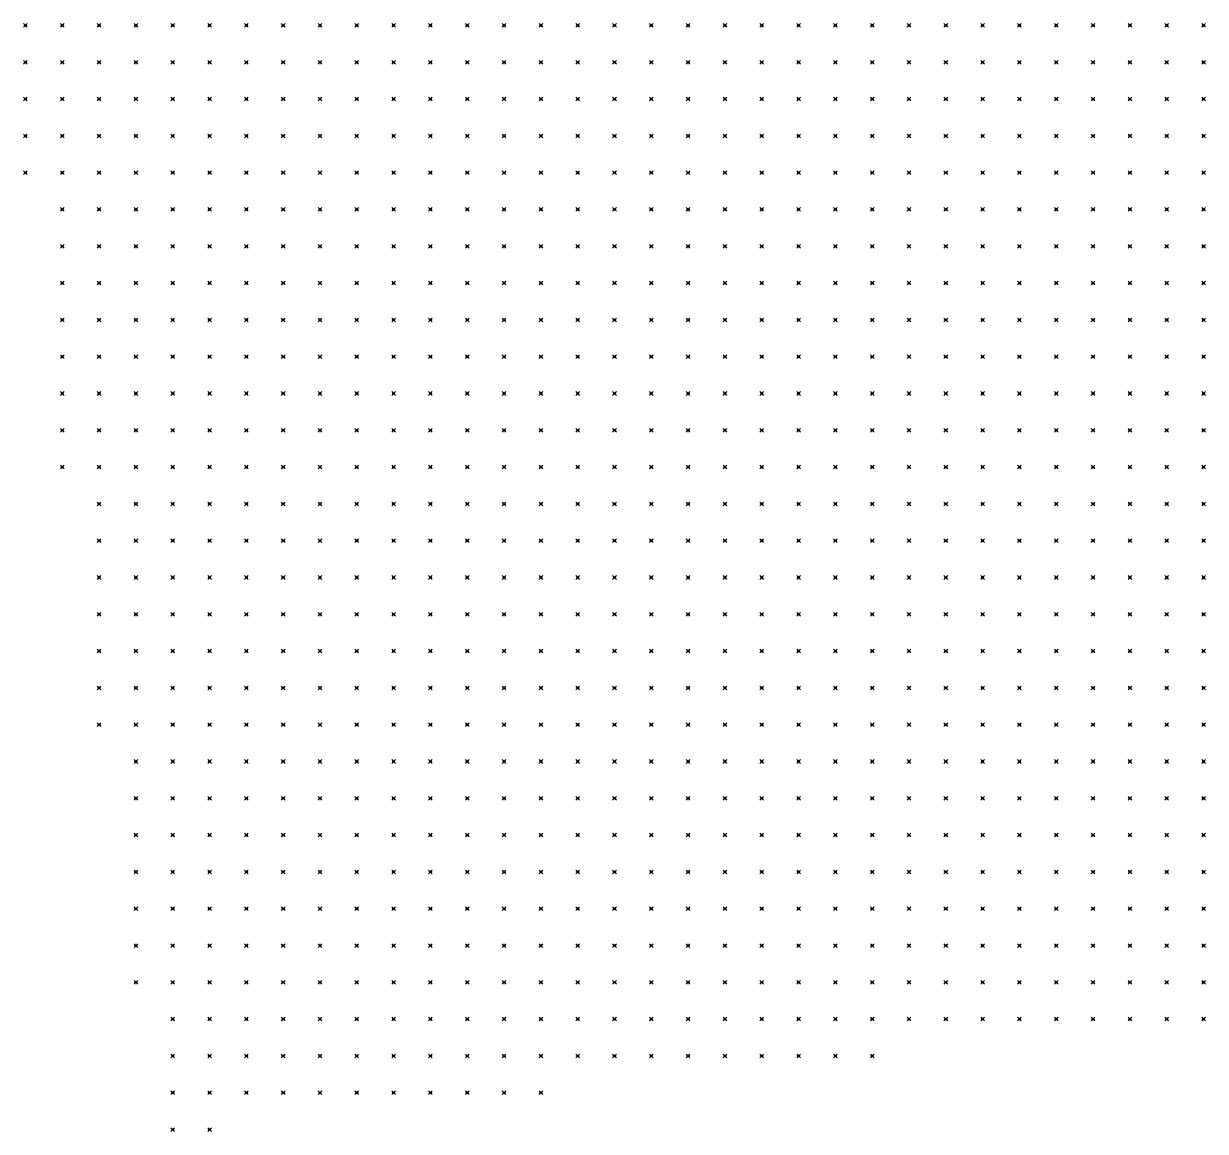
# Model space of a CAD drawing. Header units: metres. Extents: x 441556 to 446409, y 432338 to 461058.
# Drawn here: x 443835.1 to 443931.3, y 445376.2 to 445466.5 of the extents above; entities that cross this region are included whole.
import ezdxf

# ---------------------------------------------------------------- set-up
doc = ezdxf.new("R2010")
doc.units = ezdxf.units.M
doc.header["$MEASUREMENT"] = 0
doc.header["$PDMODE"] = 35
doc.header["$PDSIZE"] = 0.15
doc.layers.add('DTM-NOK-RevN_POINTS', color=91, linetype='Continuous')

msp = doc.modelspace()

# ---------------------------------------------------------------- linework, layer by layer
at = {"layer": 'DTM-NOK-RevN_POINTS'}
for p in [(443835.215, 445466.344, 511.619), (443838.214, 445466.344, 510.171), (443841.213, 445466.344, 508.74), (443844.213, 445466.344, 507.281), (443847.212, 445466.344, 505.891), (443850.212, 445466.344, 504.402), (443853.211, 445466.344, 502.842), (443856.21, 445466.344, 501.371), (443859.21, 445466.344, 500.298), (443862.209, 445466.344, 499.315), (443865.208, 445466.344, 498.185), (443868.208, 445466.344, 496.953), (443871.207, 445466.344, 495.791), (443874.206, 445466.344, 494.587), (443877.206, 445466.344, 493.336), (443880.205, 445466.344, 492.188), (443883.205, 445466.344, 491.069), (443886.204, 445466.344, 489.824), (443889.203, 445466.344, 488.11), (443892.203, 445466.344, 486.168), (443895.202, 445466.344, 484.276), (443898.201, 445466.344, 482.234), (443901.201, 445466.344, 480.364), (443904.2, 445466.344, 478.578), (443907.199, 445466.344, 476.851), (443910.199, 445466.344, 474.805), (443913.198, 445466.344, 473.316), (443916.197, 445466.344, 471.993), (443919.197, 445466.344, 470.945), (443922.196, 445466.344, 470.076), (443925.196, 445466.344, 468.987), (443928.195, 445466.344, 467.807), (443931.194, 445466.344, 466.21), (443835.215, 445463.344, 511.705), (443838.214, 445463.344, 510.135), (443841.213, 445463.344, 508.842), (443844.213, 445463.344, 507.491), (443847.212, 445463.344, 506.049), (443850.212, 445463.344, 504.472), (443853.211, 445463.344, 502.855), (443856.21, 445463.344, 501.481), (443859.21, 445463.344, 500.32), (443862.209, 445463.344, 499.384), (443865.208, 445463.344, 498.422), (443868.208, 445463.344, 497.242), (443871.207, 445463.344, 496.055), (443874.206, 445463.344, 494.953), (443877.206, 445463.344, 493.953), (443880.205, 445463.344, 492.447), (443883.205, 445463.344, 491.256), (443886.204, 445463.344, 490.156), (443889.203, 445463.344, 488.583), (443892.203, 445463.344, 486.488), (443895.202, 445463.344, 484.785), (443898.201, 445463.344, 482.771), (443901.201, 445463.344, 480.868), (443904.2, 445463.344, 479.052), (443907.199, 445463.344, 477.366), (443910.199, 445463.344, 475.617), (443913.198, 445463.344, 473.857), (443916.197, 445463.344, 472.376), (443919.197, 445463.344, 471.208), (443922.196, 445463.344, 470.064), (443925.196, 445463.344, 469.009), (443928.195, 445463.344, 467.877), (443931.194, 445463.344, 466.485), (443835.215, 445460.345, 511.753), (443838.214, 445460.345, 510.33), (443841.213, 445460.345, 508.906), (443844.213, 445460.345, 507.61), (443847.212, 445460.345, 506.015), (443850.212, 445460.345, 504.506), (443853.211, 445460.345, 502.872), (443856.21, 445460.345, 501.588), (443859.21, 445460.345, 500.418), (443862.209, 445460.345, 499.473), (443865.208, 445460.345, 498.423), (443868.208, 445460.345, 497.396), (443871.207, 445460.345, 496.312), (443874.206, 445460.345, 495.181), (443877.206, 445460.345, 494.336), (443880.205, 445460.345, 492.769), (443883.205, 445460.345, 491.443), (443886.204, 445460.345, 490.016), (443889.203, 445460.345, 488.68), (443892.203, 445460.345, 486.853), (443895.202, 445460.345, 484.938), (443898.201, 445460.345, 483.147), (443901.201, 445460.345, 481.435), (443904.2, 445460.345, 479.4), (443907.199, 445460.345, 477.987), (443910.199, 445460.345, 476.138), (443913.198, 445460.345, 474.435), (443916.197, 445460.345, 472.841), (443919.197, 445460.345, 471.531), (443922.196, 445460.345, 470.359), (443925.196, 445460.345, 469.119), (443928.195, 445460.345, 468.083), (443931.194, 445460.345, 466.769), (443835.215, 445457.346, 511.614), (443838.214, 445457.346, 510.173), (443841.213, 445457.346, 508.917), (443844.213, 445457.346, 507.423), (443847.212, 445457.346, 505.957), (443850.212, 445457.346, 504.577), (443853.211, 445457.346, 502.956), (443856.21, 445457.346, 501.741), (443859.21, 445457.346, 500.528), (443862.209, 445457.346, 499.542), (443865.208, 445457.346, 498.658), (443868.208, 445457.346, 497.542), (443871.207, 445457.346, 496.652), (443874.206, 445457.346, 495.5), (443877.206, 445457.346, 494.489), (443880.205, 445457.346, 493.002), (443883.205, 445457.346, 491.647), (443886.204, 445457.346, 490.327), (443889.203, 445457.346, 488.621), (443892.203, 445457.346, 486.907), (443895.202, 445457.346, 485.338), (443898.201, 445457.346, 483.655), (443901.201, 445457.346, 481.813), (443904.2, 445457.346, 479.81), (443907.199, 445457.346, 478.279), (443910.199, 445457.346, 476.628), (443913.198, 445457.346, 474.916), (443916.197, 445457.346, 473.236), (443919.197, 445457.346, 471.899), (443922.196, 445457.346, 470.752), (443925.196, 445457.346, 469.605), (443928.195, 445457.346, 468.301), (443931.194, 445457.346, 467.063), (443835.215, 445454.346, 511.324), (443838.214, 445454.346, 509.957), (443841.213, 445454.346, 508.642), (443844.213, 445454.346, 507.256), (443847.212, 445454.346, 505.939), (443850.212, 445454.346, 504.596), (443853.211, 445454.346, 503.111), (443856.21, 445454.346, 501.694), (443859.21, 445454.346, 500.701), (443862.209, 445454.346, 499.785), (443865.208, 445454.346, 498.845), (443868.208, 445454.346, 497.792), (443871.207, 445454.346, 496.841), (443874.206, 445454.346, 495.793), (443877.206, 445454.346, 494.663), (443880.205, 445454.346, 493.344), (443883.205, 445454.346, 491.827), (443886.204, 445454.346, 490.385), (443889.203, 445454.346, 488.738), (443892.203, 445454.346, 487.046), (443895.202, 445454.346, 485.383), (443898.201, 445454.346, 483.932), (443901.201, 445454.346, 482.26), (443904.2, 445454.346, 480.342), (443907.199, 445454.346, 478.703), (443910.199, 445454.346, 476.9), (443913.198, 445454.346, 475.346), (443916.197, 445454.346, 473.829), (443919.197, 445454.346, 472.318), (443922.196, 445454.346, 471.131), (443925.196, 445454.346, 469.974), (443928.195, 445454.346, 468.664), (443931.194, 445454.346, 467.442), (443838.214, 445451.347, 509.537), (443841.213, 445451.347, 508.336), (443844.213, 445451.347, 507.208), (443847.212, 445451.347, 506.114), (443850.212, 445451.347, 504.854), (443853.211, 445451.347, 503.213), (443856.21, 445451.347, 501.938), (443859.21, 445451.347, 500.928), (443862.209, 445451.347, 499.924), (443865.208, 445451.347, 498.994), (443868.208, 445451.347, 498.065), (443871.207, 445451.347, 497.116), (443874.206, 445451.347, 496.205), (443877.206, 445451.347, 495.022), (443880.205, 445451.347, 493.591), (443883.205, 445451.347, 491.926), (443886.204, 445451.347, 490.253), (443889.203, 445451.347, 488.577), (443892.203, 445451.347, 486.991), (443895.202, 445451.347, 485.521), (443898.201, 445451.347, 484.055), (443901.201, 445451.347, 482.327), (443904.2, 445451.347, 480.815), (443907.199, 445451.347, 478.96), (443910.199, 445451.347, 477.318), (443913.198, 445451.347, 476.173), (443916.197, 445451.347, 474.525), (443919.197, 445451.347, 472.903), (443922.196, 445451.347, 471.48), (443925.196, 445451.347, 470.197), (443928.195, 445451.347, 468.888), (443931.194, 445451.347, 467.624), (443838.214, 445448.348, 509.094), (443841.213, 445448.348, 508.136), (443844.213, 445448.348, 507.225), (443847.212, 445448.348, 506.276), (443850.212, 445448.348, 504.956), (443853.211, 445448.348, 503.337), (443856.21, 445448.348, 501.982), (443859.21, 445448.348, 500.936), (443862.209, 445448.348, 500.084), (443865.208, 445448.348, 499.176), (443868.208, 445448.348, 498.236), (443871.207, 445448.348, 497.278), (443874.206, 445448.348, 496.3), (443877.206, 445448.348, 495.131), (443880.205, 445448.348, 493.764), (443883.205, 445448.348, 492.357), (443886.204, 445448.348, 490.49), (443889.203, 445448.348, 488.781), (443892.203, 445448.348, 487.346), (443895.202, 445448.348, 485.561), (443898.201, 445448.348, 483.962), (443901.201, 445448.348, 482.572), (443904.2, 445448.348, 481.239), (443907.199, 445448.348, 479.766), (443910.199, 445448.348, 478.272), (443913.198, 445448.348, 476.837), (443916.197, 445448.348, 475.148), (443919.197, 445448.348, 473.467), (443922.196, 445448.348, 472.114), (443925.196, 445448.348, 470.694), (443928.195, 445448.348, 469.371), (443931.194, 445448.348, 468.17), (443838.214, 445445.348, 509.052), (443841.213, 445445.348, 508.206), (443844.213, 445445.348, 507.365), (443847.212, 445445.348, 506.188), (443850.212, 445445.348, 504.791), (443853.211, 445445.348, 503.307), (443856.21, 445445.348, 502.242), (443859.21, 445445.348, 501.034), (443862.209, 445445.348, 500.072), (443865.208, 445445.348, 499.124), (443868.208, 445445.348, 498.223), (443871.207, 445445.348, 497.45), (443874.206, 445445.348, 496.43), (443877.206, 445445.348, 495.327), (443880.205, 445445.348, 494.015), (443883.205, 445445.348, 492.422), (443886.204, 445445.348, 490.963), (443889.203, 445445.348, 489.344), (443892.203, 445445.348, 487.61), (443895.202, 445445.348, 485.623), (443898.201, 445445.348, 484.188), (443901.201, 445445.348, 482.984), (443904.2, 445445.348, 481.604), (443907.199, 445445.348, 480.253), (443910.199, 445445.348, 478.586), (443913.198, 445445.348, 477.24), (443916.197, 445445.348, 475.709), (443919.197, 445445.348, 474.42), (443922.196, 445445.348, 473.028), (443925.196, 445445.348, 471.549), (443928.195, 445445.348, 470.177), (443931.194, 445445.348, 468.787), (443838.214, 445442.349, 509.759), (443841.213, 445442.349, 508.382), (443844.213, 445442.349, 507.145), (443847.212, 445442.349, 505.856), (443850.212, 445442.349, 504.67), (443853.211, 445442.349, 503.336), (443856.21, 445442.349, 502.265), (443859.21, 445442.349, 501.183), (443862.209, 445442.349, 500.092), (443865.208, 445442.349, 499.205), (443868.208, 445442.349, 498.127), (443871.207, 445442.349, 497.329), (443874.206, 445442.349, 496.384), (443877.206, 445442.349, 495.278), (443880.205, 445442.349, 494.193), (443883.205, 445442.349, 492.861), (443886.204, 445442.349, 491.301), (443889.203, 445442.349, 489.549), (443892.203, 445442.349, 487.728), (443895.202, 445442.349, 485.988), (443898.201, 445442.349, 484.526), (443901.201, 445442.349, 483.476), (443904.2, 445442.349, 482.114), (443907.199, 445442.349, 480.763), (443910.199, 445442.349, 479.296), (443913.198, 445442.349, 478.03), (443916.197, 445442.349, 476.427), (443919.197, 445442.349, 474.965), (443922.196, 445442.349, 473.579), (443925.196, 445442.349, 472.168), (443928.195, 445442.349, 470.978), (443931.194, 445442.349, 469.562), (443838.214, 445439.35, 510.291), (443841.213, 445439.35, 508.999), (443844.213, 445439.35, 507.608), (443847.212, 445439.35, 506.18), (443850.212, 445439.35, 504.742), (443853.211, 445439.35, 503.516), (443856.21, 445439.35, 502.384), (443859.21, 445439.35, 501.302), (443862.209, 445439.35, 500.167), (443865.208, 445439.35, 499.004), (443868.208, 445439.35, 498.034), (443871.207, 445439.35, 497.249), (443874.206, 445439.35, 496.209), (443877.206, 445439.35, 495.109), (443880.205, 445439.35, 494.122), (443883.205, 445439.35, 492.897), (443886.204, 445439.35, 491.701), (443889.203, 445439.35, 489.81), (443892.203, 445439.35, 488.129), (443895.202, 445439.35, 486.306), (443898.201, 445439.35, 485.175), (443901.201, 445439.35, 483.795), (443904.2, 445439.35, 482.288), (443907.199, 445439.35, 481.118), (443910.199, 445439.35, 479.902), (443913.198, 445439.35, 478.371), (443916.197, 445439.35, 476.783), (443919.197, 445439.35, 475.235), (443922.196, 445439.35, 473.637), (443925.196, 445439.35, 472.23), (443928.195, 445439.35, 471.01), (443931.194, 445439.35, 469.631), (443838.214, 445436.35, 511.279), (443841.213, 445436.35, 509.889), (443844.213, 445436.35, 508.614), (443847.212, 445436.35, 507.174), (443850.212, 445436.35, 505.483), (443853.211, 445436.35, 504.071), (443856.21, 445436.35, 502.754), (443859.21, 445436.35, 501.545), (443862.209, 445436.35, 500.384), (443865.208, 445436.35, 499.182), (443868.208, 445436.35, 498.064), (443871.207, 445436.35, 497.184), (443874.206, 445436.35, 496.111), (443877.206, 445436.35, 494.965), (443880.205, 445436.35, 493.877), (443883.205, 445436.35, 492.776), (443886.204, 445436.35, 491.675), (443889.203, 445436.35, 490.215), (443892.203, 445436.35, 488.777), (443895.202, 445436.35, 487.332), (443898.201, 445436.35, 486), (443901.201, 445436.35, 484.528), (443904.2, 445436.35, 483.016), (443907.199, 445436.35, 481.473), (443910.199, 445436.35, 479.924), (443913.198, 445436.35, 478.375), (443916.197, 445436.35, 476.637), (443919.197, 445436.35, 475.006), (443922.196, 445436.35, 473.594), (443925.196, 445436.35, 472.22), (443928.195, 445436.35, 470.954), (443931.194, 445436.35, 469.66), (443838.214, 445433.351, 512.274), (443841.213, 445433.351, 510.852), (443844.213, 445433.351, 509.578), (443847.212, 445433.351, 508.217), (443850.212, 445433.351, 506.771), (443853.211, 445433.351, 505.23), (443856.21, 445433.351, 503.762), (443859.21, 445433.351, 502.158), (443862.209, 445433.351, 501.003), (443865.208, 445433.351, 499.748), (443868.208, 445433.351, 498.191), (443871.207, 445433.351, 496.975), (443874.206, 445433.351, 495.926), (443877.206, 445433.351, 494.793), (443880.205, 445433.351, 493.734), (443883.205, 445433.351, 492.673), (443886.204, 445433.351, 491.538), (443889.203, 445433.351, 490.159), (443892.203, 445433.351, 488.927), (443895.202, 445433.351, 487.592), (443898.201, 445433.351, 486.28), (443901.201, 445433.351, 484.943), (443904.2, 445433.351, 483.761), (443907.199, 445433.351, 482.121), (443910.199, 445433.351, 480.198), (443913.198, 445433.351, 478.535), (443916.197, 445433.351, 476.752), (443919.197, 445433.351, 474.954), (443922.196, 445433.351, 473.427), (443925.196, 445433.351, 472.065), (443928.195, 445433.351, 470.802), (443931.194, 445433.351, 469.521), (443838.214, 445430.352, 512.806), (443841.213, 445430.352, 511.483), (443844.213, 445430.352, 510.06), (443847.212, 445430.352, 508.728), (443850.212, 445430.352, 507.466), (443853.211, 445430.352, 506.078), (443856.21, 445430.352, 504.56), (443859.21, 445430.352, 503.069), (443862.209, 445430.352, 501.683), (443865.208, 445430.352, 499.971), (443868.208, 445430.352, 498.331), (443871.207, 445430.352, 497.145), (443874.206, 445430.352, 495.858), (443877.206, 445430.352, 494.818), (443880.205, 445430.352, 493.602), (443883.205, 445430.352, 492.296), (443886.204, 445430.352, 491.087), (443889.203, 445430.352, 489.78), (443892.203, 445430.352, 488.709), (443895.202, 445430.352, 487.421), (443898.201, 445430.352, 486.084), (443901.201, 445430.352, 485.034), (443904.2, 445430.352, 483.782), (443907.199, 445430.352, 482.189), (443910.199, 445430.352, 480.398), (443913.198, 445430.352, 478.561), (443916.197, 445430.352, 476.548), (443919.197, 445430.352, 474.793), (443922.196, 445430.352, 473.177), (443925.196, 445430.352, 471.822), (443928.195, 445430.352, 470.557), (443931.194, 445430.352, 469.175), (443841.213, 445427.352, 511.354), (443844.213, 445427.352, 509.847), (443847.212, 445427.352, 508.551), (443850.212, 445427.352, 507.409), (443853.211, 445427.352, 505.918), (443856.21, 445427.352, 504.451), (443859.21, 445427.352, 503.039), (443862.209, 445427.352, 501.509), (443865.208, 445427.352, 500.191), (443868.208, 445427.352, 498.852), (443871.207, 445427.352, 497.342), (443874.206, 445427.352, 495.836), (443877.206, 445427.352, 494.36), (443880.205, 445427.352, 493.283), (443883.205, 445427.352, 491.954), (443886.204, 445427.352, 490.547), (443889.203, 445427.352, 489.387), (443892.203, 445427.352, 488.058), (443895.202, 445427.352, 486.999), (443898.201, 445427.352, 485.579), (443901.201, 445427.352, 484.463), (443904.2, 445427.352, 483.065), (443907.199, 445427.352, 481.685), (443910.199, 445427.352, 479.895), (443913.198, 445427.352, 478.256), (443916.197, 445427.352, 476.439), (443919.197, 445427.352, 474.615), (443922.196, 445427.352, 473.128), (443925.196, 445427.352, 471.554), (443928.195, 445427.352, 470.433), (443931.194, 445427.352, 468.853), (443841.213, 445424.353, 511.294), (443844.213, 445424.353, 509.795), (443847.212, 445424.353, 508.474), (443850.212, 445424.353, 507.239), (443853.211, 445424.353, 505.896), (443856.21, 445424.353, 504.661), (443859.21, 445424.353, 503.321), (443862.209, 445424.353, 502.014), (443865.208, 445424.353, 500.573), (443868.208, 445424.353, 499.015), (443871.207, 445424.353, 497.603), (443874.206, 445424.353, 495.817), (443877.206, 445424.353, 494.203), (443880.205, 445424.353, 492.876), (443883.205, 445424.353, 491.47), (443886.204, 445424.353, 490.17), (443889.203, 445424.353, 488.875), (443892.203, 445424.353, 487.525), (443895.202, 445424.353, 486.215), (443898.201, 445424.353, 484.997), (443901.201, 445424.353, 483.644), (443904.2, 445424.353, 482.171), (443907.199, 445424.353, 480.783), (443910.199, 445424.353, 479.307), (443913.198, 445424.353, 477.792), (443916.197, 445424.353, 476.114), (443919.197, 445424.353, 474.38), (443922.196, 445424.353, 472.759), (443925.196, 445424.353, 471.35), (443928.195, 445424.353, 469.899), (443931.194, 445424.353, 468.439), (443841.213, 445421.353, 511.477), (443844.213, 445421.353, 509.994), (443847.212, 445421.353, 508.493), (443850.212, 445421.353, 507.253), (443853.211, 445421.353, 505.876), (443856.21, 445421.353, 504.665), (443859.21, 445421.353, 503.382), (443862.209, 445421.353, 502.013), (443865.208, 445421.353, 500.665), (443868.208, 445421.353, 498.918), (443871.207, 445421.353, 497.446), (443874.206, 445421.353, 495.775), (443877.206, 445421.353, 493.946), (443880.205, 445421.353, 492.468), (443883.205, 445421.353, 491.149), (443886.204, 445421.353, 489.824), (443889.203, 445421.353, 488.397), (443892.203, 445421.353, 486.966), (443895.202, 445421.353, 485.595), (443898.201, 445421.353, 484.231), (443901.201, 445421.353, 482.822), (443904.2, 445421.353, 481.394), (443907.199, 445421.353, 480.154), (443910.199, 445421.353, 478.429), (443913.198, 445421.353, 477.054), (443916.197, 445421.353, 475.405), (443919.197, 445421.353, 473.744), (443922.196, 445421.353, 472.477), (443925.196, 445421.353, 470.853), (443928.195, 445421.353, 469.416), (443931.194, 445421.353, 467.868), (443841.213, 445418.354, 511.315), (443844.213, 445418.354, 509.904), (443847.212, 445418.354, 508.405), (443850.212, 445418.354, 506.989), (443853.211, 445418.354, 505.592), (443856.21, 445418.354, 504.365), (443859.21, 445418.354, 502.981), (443862.209, 445418.354, 501.638), (443865.208, 445418.354, 500.373), (443868.208, 445418.354, 498.628), (443871.207, 445418.354, 497.072), (443874.206, 445418.354, 495.323), (443877.206, 445418.354, 493.465), (443880.205, 445418.354, 491.858), (443883.205, 445418.354, 490.523), (443886.204, 445418.354, 489.251), (443889.203, 445418.354, 487.873), (443892.203, 445418.354, 486.355), (443895.202, 445418.354, 484.824), (443898.201, 445418.354, 483.367), (443901.201, 445418.354, 482.113), (443904.2, 445418.354, 480.441), (443907.199, 445418.354, 479.021), (443910.199, 445418.354, 477.746), (443913.198, 445418.354, 476.23), (443916.197, 445418.354, 474.86), (443919.197, 445418.354, 473.223), (443922.196, 445418.354, 471.673), (443925.196, 445418.354, 469.836), (443928.195, 445418.354, 468.298), (443931.194, 445418.354, 466.834), (443841.213, 445415.355, 511.197), (443844.213, 445415.355, 509.831), (443847.212, 445415.355, 508.274), (443850.212, 445415.355, 506.851), (443853.211, 445415.355, 505.376), (443856.21, 445415.355, 504.063), (443859.21, 445415.355, 502.477), (443862.209, 445415.355, 501.294), (443865.208, 445415.355, 499.727), (443868.208, 445415.355, 497.782), (443871.207, 445415.355, 496.174), (443874.206, 445415.355, 494.624), (443877.206, 445415.355, 493.076), (443880.205, 445415.355, 491.476), (443883.205, 445415.355, 489.914), (443886.204, 445415.355, 488.531), (443889.203, 445415.355, 487.043), (443892.203, 445415.355, 485.35), (443895.202, 445415.355, 483.741), (443898.201, 445415.355, 482.279), (443901.201, 445415.355, 480.925), (443904.2, 445415.355, 479.32), (443907.199, 445415.355, 477.564), (443910.199, 445415.355, 476.291), (443913.198, 445415.355, 475.014), (443916.197, 445415.355, 473.753), (443919.197, 445415.355, 472.177), (443922.196, 445415.355, 470.145), (443925.196, 445415.355, 468.316), (443928.195, 445415.355, 466.917), (443931.194, 445415.355, 465.111), (443841.213, 445412.355, 511.134), (443844.213, 445412.355, 509.765), (443847.212, 445412.355, 508.049), (443850.212, 445412.355, 506.584), (443853.211, 445412.355, 505.112), (443856.21, 445412.355, 503.724), (443859.21, 445412.355, 502.126), (443862.209, 445412.355, 500.721), (443865.208, 445412.355, 498.978), (443868.208, 445412.355, 497.051), (443871.207, 445412.355, 495.56), (443874.206, 445412.355, 494.083), (443877.206, 445412.355, 492.835), (443880.205, 445412.355, 490.991), (443883.205, 445412.355, 489.232), (443886.204, 445412.355, 487.642), (443889.203, 445412.355, 486.018), (443892.203, 445412.355, 484.298), (443895.202, 445412.355, 482.562), (443898.201, 445412.355, 480.963), (443901.201, 445412.355, 479.426), (443904.2, 445412.355, 477.694), (443907.199, 445412.355, 476.148), (443910.199, 445412.355, 474.767), (443913.198, 445412.355, 473.685), (443916.197, 445412.355, 472.424), (443919.197, 445412.355, 470.747), (443922.196, 445412.355, 468.771), (443925.196, 445412.355, 467.069), (443928.195, 445412.355, 465.319), (443931.194, 445412.355, 463.003), (443841.213, 445409.356, 510.89), (443844.213, 445409.356, 509.509), (443847.212, 445409.356, 507.996), (443850.212, 445409.356, 506.477), (443853.211, 445409.356, 504.875), (443856.21, 445409.356, 503.544), (443859.21, 445409.356, 501.861), (443862.209, 445409.356, 500.47), (443865.208, 445409.356, 498.971), (443868.208, 445409.356, 497.076), (443871.207, 445409.356, 495.257), (443874.206, 445409.356, 493.674), (443877.206, 445409.356, 492.186), (443880.205, 445409.356, 490.308), (443883.205, 445409.356, 488.497), (443886.204, 445409.356, 486.801), (443889.203, 445409.356, 485.097), (443892.203, 445409.356, 483.363), (443895.202, 445409.356, 481.25), (443898.201, 445409.356, 479.538), (443901.201, 445409.356, 478.073), (443904.2, 445409.356, 476.28), (443907.199, 445409.356, 474.338), (443910.199, 445409.356, 472.841), (443913.198, 445409.356, 471.895), (443916.197, 445409.356, 470.293), (443919.197, 445409.356, 468.939), (443922.196, 445409.356, 467.282), (443925.196, 445409.356, 465.768), (443928.195, 445409.356, 463.868), (443931.194, 445409.356, 460.928), (443844.213, 445406.357, 509.578), (443847.212, 445406.357, 508.001), (443850.212, 445406.357, 506.584), (443853.211, 445406.357, 504.767), (443856.21, 445406.357, 503.25), (443859.21, 445406.357, 501.591), (443862.209, 445406.357, 500.333), (443865.208, 445406.357, 498.732), (443868.208, 445406.357, 496.775), (443871.207, 445406.357, 495.114), (443874.206, 445406.357, 493.393), (443877.206, 445406.357, 491.692), (443880.205, 445406.357, 489.62), (443883.205, 445406.357, 487.795), (443886.204, 445406.357, 486.277), (443889.203, 445406.357, 484.652), (443892.203, 445406.357, 482.526), (443895.202, 445406.357, 480.356), (443898.201, 445406.357, 478.354), (443901.201, 445406.357, 476.415), (443904.2, 445406.357, 474.87), (443907.199, 445406.357, 472.992), (443910.199, 445406.357, 471.082), (443913.198, 445406.357, 469.775), (443916.197, 445406.357, 468.439), (443919.197, 445406.357, 466.978), (443922.196, 445406.357, 465.648), (443925.196, 445406.357, 464.007), (443928.195, 445406.357, 461.871), (443931.194, 445406.357, 459.288), (443844.213, 445403.357, 509.081), (443847.212, 445403.357, 507.816), (443850.212, 445403.357, 506.37), (443853.211, 445403.357, 504.804), (443856.21, 445403.357, 503.286), (443859.21, 445403.357, 501.738), (443862.209, 445403.357, 500.329), (443865.208, 445403.357, 498.543), (443868.208, 445403.357, 496.592), (443871.207, 445403.357, 495.013), (443874.206, 445403.357, 493.405), (443877.206, 445403.357, 491.666), (443880.205, 445403.357, 489.252), (443883.205, 445403.357, 487.154), (443886.204, 445403.357, 485.642), (443889.203, 445403.357, 483.822), (443892.203, 445403.357, 481.586), (443895.202, 445403.357, 479.632), (443898.201, 445403.357, 477.543), (443901.201, 445403.357, 475.455), (443904.2, 445403.357, 473.613), (443907.199, 445403.357, 472.207), (443910.199, 445403.357, 470.329), (443913.198, 445403.357, 468.636), (443916.197, 445403.357, 466.906), (443919.197, 445403.357, 465.506), (443922.196, 445403.357, 464.277), (443925.196, 445403.357, 462.797), (443928.195, 445403.357, 460.524), (443931.194, 445403.357, 457.777), (443844.213, 445400.358, 508.913), (443847.212, 445400.358, 507.665), (443850.212, 445400.358, 506.32), (443853.211, 445400.358, 504.833), (443856.21, 445400.358, 503.319), (443859.21, 445400.358, 501.568), (443862.209, 445400.358, 500.215), (443865.208, 445400.358, 498.496), (443868.208, 445400.358, 496.599), (443871.207, 445400.358, 494.94), (443874.206, 445400.358, 493.432), (443877.206, 445400.358, 491.946), (443880.205, 445400.358, 489.695), (443883.205, 445400.358, 486.723), (443886.204, 445400.358, 484.543), (443889.203, 445400.358, 482.767), (443892.203, 445400.358, 480.825), (443895.202, 445400.358, 479.017), (443898.201, 445400.358, 476.45), (443901.201, 445400.358, 474.547), (443904.2, 445400.358, 472.897), (443907.199, 445400.358, 471.48), (443910.199, 445400.358, 469.429), (443913.198, 445400.358, 467.582), (443916.197, 445400.358, 465.659), (443919.197, 445400.358, 464.063), (443922.196, 445400.358, 462.614), (443925.196, 445400.358, 461.339), (443928.195, 445400.358, 458.922), (443931.194, 445400.358, 456.262), (443844.213, 445397.359, 508.591), (443847.212, 445397.359, 507.367), (443850.212, 445397.359, 506.249), (443853.211, 445397.359, 504.657), (443856.21, 445397.359, 503.009), (443859.21, 445397.359, 501.529), (443862.209, 445397.359, 500.349), (443865.208, 445397.359, 498.732), (443868.208, 445397.359, 496.815), (443871.207, 445397.359, 495.084), (443874.206, 445397.359, 493.318), (443877.206, 445397.359, 491.664), (443880.205, 445397.359, 489.237), (443883.205, 445397.359, 486.665), (443886.204, 445397.359, 484.013), (443889.203, 445397.359, 482.084), (443892.203, 445397.359, 480.319), (443895.202, 445397.359, 478.098), (443898.201, 445397.359, 475.469), (443901.201, 445397.359, 473.361), (443904.2, 445397.359, 471.686), (443907.199, 445397.359, 470.491), (443910.199, 445397.359, 468.506), (443913.198, 445397.359, 466.3), (443916.197, 445397.359, 464.3), (443919.197, 445397.359, 462.054), (443922.196, 445397.359, 459.779), (443925.196, 445397.359, 457.55), (443928.195, 445397.359, 455.774), (443931.194, 445397.359, 453.625), (443844.213, 445394.359, 508.257), (443847.212, 445394.359, 507.002), (443850.212, 445394.359, 505.823), (443853.211, 445394.359, 504.367), (443856.21, 445394.359, 502.933), (443859.21, 445394.359, 501.503), (443862.209, 445394.359, 500.178), (443865.208, 445394.359, 498.552), (443868.208, 445394.359, 496.998), (443871.207, 445394.359, 494.963), (443874.206, 445394.359, 493.239), (443877.206, 445394.359, 491.118), (443880.205, 445394.359, 489.032), (443883.205, 445394.359, 486.28), (443886.204, 445394.359, 483.75), (443889.203, 445394.359, 481.481), (443892.203, 445394.359, 479.161), (443895.202, 445394.359, 476.816), (443898.201, 445394.359, 474.364), (443901.201, 445394.359, 472.423), (443904.2, 445394.359, 470.966), (443907.199, 445394.359, 469.495), (443910.199, 445394.359, 467.047), (443913.198, 445394.359, 465.084), (443916.197, 445394.359, 463.261), (443919.197, 445394.359, 460.294), (443922.196, 445394.359, 457.563), (443925.196, 445394.359, 455.031), (443928.195, 445394.359, 452.825), (443931.194, 445394.359, 450.729), (443844.213, 445391.36, 507.733), (443847.212, 445391.36, 506.57), (443850.212, 445391.36, 505.384), (443853.211, 445391.36, 503.995), (443856.21, 445391.36, 502.732), (443859.21, 445391.36, 501.305), (443862.209, 445391.36, 500.093), (443865.208, 445391.36, 498.505), (443868.208, 445391.36, 496.69), (443871.207, 445391.36, 494.788), (443874.206, 445391.36, 492.766), (443877.206, 445391.36, 490.94), (443880.205, 445391.36, 488.085), (443883.205, 445391.36, 485.065), (443886.204, 445391.36, 482.469), (443889.203, 445391.36, 479.915), (443892.203, 445391.36, 477.842), (443895.202, 445391.36, 474.982), (443898.201, 445391.36, 473.192), (443901.201, 445391.36, 471.366), (443904.2, 445391.36, 469.564), (443907.199, 445391.36, 467.776), (443910.199, 445391.36, 465.911), (443913.198, 445391.36, 463.713), (443916.197, 445391.36, 461.698), (443919.197, 445391.36, 458.739), (443922.196, 445391.36, 456.232), (443925.196, 445391.36, 453.734), (443928.195, 445391.36, 451.314), (443931.194, 445391.36, 448.875), (443844.213, 445388.36, 507.193), (443847.212, 445388.36, 505.987), (443850.212, 445388.36, 505.018), (443853.211, 445388.36, 503.623), (443856.21, 445388.36, 502.375), (443859.21, 445388.36, 501.098), (443862.209, 445388.36, 499.822), (443865.208, 445388.36, 498.074), (443868.208, 445388.36, 496.228), (443871.207, 445388.36, 494.339), (443874.206, 445388.36, 492.22), (443877.206, 445388.36, 489.858), (443880.205, 445388.36, 486.631), (443883.205, 445388.36, 483.627), (443886.204, 445388.36, 480.31), (443889.203, 445388.36, 477.413), (443892.203, 445388.36, 475.876), (443895.202, 445388.36, 472.88), (443898.201, 445388.36, 470.714), (443901.201, 445388.36, 469.463), (443904.2, 445388.36, 467.244), (443907.199, 445388.36, 465.064), (443910.199, 445388.36, 463.462), (443913.198, 445388.36, 461.974), (443916.197, 445388.36, 459.31), (443919.197, 445388.36, 456.923), (443922.196, 445388.36, 454.596), (443925.196, 445388.36, 452.051), (443928.195, 445388.36, 450.25), (443931.194, 445388.36, 449.794), (443847.212, 445385.361, 505.191), (443850.212, 445385.361, 504.132), (443853.211, 445385.361, 502.972), (443856.21, 445385.361, 501.734), (443859.21, 445385.361, 500.68), (443862.209, 445385.361, 499.212), (443865.208, 445385.361, 497.357), (443868.208, 445385.361, 495.802), (443871.207, 445385.361, 493.878), (443874.206, 445385.361, 491.178), (443877.206, 445385.361, 488.334), (443880.205, 445385.361, 485.411), (443883.205, 445385.361, 482.085), (443886.204, 445385.361, 478.306), (443889.203, 445385.361, 474.776), (443892.203, 445385.361, 473.109), (443895.202, 445385.361, 470.656), (443898.201, 445385.361, 468.614), (443901.201, 445385.361, 467.514), (443904.2, 445385.361, 464.534), (443907.199, 445385.361, 462.349), (443910.199, 445385.361, 460.596), (443913.198, 445385.361, 459.248), (443916.197, 445385.361, 457.326), (443919.197, 445385.361, 455.676), (443922.196, 445385.361, 454.382), (443925.196, 445385.361, 453.562), (443928.195, 445385.361, 452.957), (443931.194, 445385.361, 452.98), (443847.212, 445382.362, 504.352), (443850.212, 445382.362, 503.495), (443853.211, 445382.362, 502.228), (443856.21, 445382.362, 501.053), (443859.21, 445382.362, 499.773), (443862.209, 445382.362, 498.559), (443865.208, 445382.362, 497.08), (443868.208, 445382.362, 495.371), (443871.207, 445382.362, 493.407), (443874.206, 445382.362, 490.477), (443877.206, 445382.362, 487.145), (443880.205, 445382.362, 484.093), (443883.205, 445382.362, 480.855), (443886.204, 445382.362, 476.69), (443889.203, 445382.362, 472.847), (443892.203, 445382.362, 470.235), (443895.202, 445382.362, 467.83), (443898.201, 445382.362, 466.039), (443901.201, 445382.362, 464.305), (443904.2, 445382.362, 462.763), (443847.212, 445379.362, 503.365), (443850.212, 445379.362, 502.525), (443853.211, 445379.362, 501.396), (443856.21, 445379.362, 500.169), (443859.21, 445379.362, 498.897), (443862.209, 445379.362, 497.854), (443865.208, 445379.362, 496.474), (443868.208, 445379.362, 494.513), (443871.207, 445379.362, 492.156), (443874.206, 445379.362, 489.778), (443877.206, 445379.362, 486.274), (443847.212, 445376.363, 501.827), (443850.212, 445376.363, 501.135)]:
    msp.add_point(p, dxfattribs=at)

doc.saveas('drawing.dxf')
